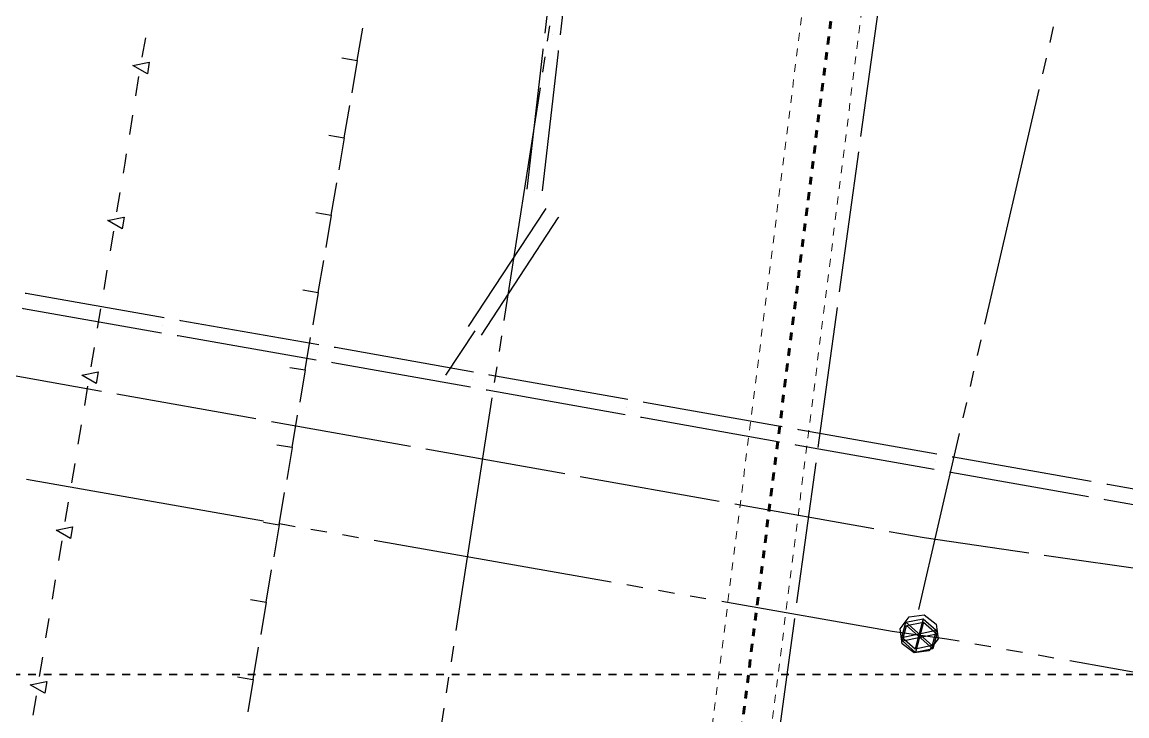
# Model space of a CAD drawing. Header units: metres. Extents: x -1160 to -1077, y 3 to 562.
# Drawn here: x -1131.47 to -1117.39, y 527.28 to 536.12 of the extents above; entities that cross this region are included whole.
import ezdxf

# ---------------------------------------------------------------- set-up
doc = ezdxf.new("R2010")
doc.units = ezdxf.units.M
for name, pattern in [('Center', [0.03175, 0.00635, -0.004763, 0.015875, -0.004763]), ('ControlLine', [0.02, 0.0125, -0.0025, 0.0025, -0.0025]), ('JacobsDash', [0.0045, 0.003, -0.0015])]:
    doc.linetypes.add(name, pattern=pattern)
doc.layers.add('A-DETL', color=7, linetype='Continuous', lineweight=13)

# ---------------------------------------------------------------- blocks, each defined once
blk = doc.blocks.new('T2DPAA-T2D-PWA-SU-M2D-000003_250_dwg-40806560-DRG-2873041 - PILE LAYOUT')
at = {"color": 151, "lineweight": 25, "true_color": 0xa3b9ff}
for p, q in [((-191.351, 1096.957), (-191.2, 1095.163)), ((-191.184, 1094.964), (-191.034, 1093.17)), ((-191.017, 1092.971), (-190.867, 1091.177)), ((-190.85, 1090.978), (-190.7, 1089.184)), ((-190.683, 1088.985), (-190.533, 1087.191)), ((-190.516, 1086.991), (-190.366, 1085.198)), ((-190.133, 1083.01), (-189.925, 1081.222))]:
    blk.add_line(p, q, dxfattribs=at)
at = {"color": 253, "lineweight": 25, "true_color": 0xa3d0a3}
for p, q in [((-192.53, 1095.799), (-192.267, 1092.742)), ((-192.249, 1092.538), (-192.232, 1092.334)), ((-192.214, 1092.131), (-192.196, 1091.927)), ((-192.179, 1091.723), (-192.161, 1091.519)), ((-192.144, 1091.315), (-191.881, 1088.258)), ((-191.863, 1088.055), (-191.846, 1087.851)), ((-191.828, 1087.647), (-191.811, 1087.443)), ((-191.793, 1087.239), (-191.776, 1087.036)), ((-187.483, 1084.498), (-184.417, 1084.597)), ((-184.212, 1084.604), (-184.008, 1084.61)), ((-183.803, 1084.617), (-183.599, 1084.623)), ((-191.212, 1084.378), (-188.915, 1084.452)), ((-188.71, 1084.459), (-188.506, 1084.465)), ((-188.301, 1084.472), (-188.097, 1084.479)), ((-187.892, 1084.485), (-187.688, 1084.492)), ((-191.452, 1083.574), (-191.435, 1083.37)), ((-191.417, 1083.166), (-191.4, 1082.962)), ((-191.383, 1082.759), (-191.365, 1082.555)), ((-191.348, 1082.351), (-191.088, 1079.294))]:
    blk.add_line(p, q, dxfattribs=at)
at = {"color": 21, "lineweight": 25, "true_color": 0xdea3a3}
for p, q in [((-186.954, 1095.754), (-186.704, 1095.771)), ((-187.949, 1095.655), (-187.7, 1095.68)), ((-187.451, 1095.706), (-187.203, 1095.731)), ((-189.94, 1095.464), (-189.691, 1095.487)), ((-189.442, 1095.511), (-189.193, 1095.535)), ((-188.944, 1095.558), (-188.695, 1095.582)), ((-191.433, 1095.322), (-191.184, 1095.346)), ((-190.935, 1095.369), (-190.686, 1095.393)), ((-190.437, 1095.417), (-190.188, 1095.44)), ((-192.926, 1095.181), (-192.677, 1095.204)), ((-192.428, 1095.228), (-192.18, 1095.251)), ((-191.931, 1095.275), (-191.682, 1095.299)), ((-194.42, 1095.039), (-194.171, 1095.063)), ((-193.922, 1095.086), (-193.673, 1095.11)), ((-193.424, 1095.133), (-193.175, 1095.157)), ((-195.415, 1094.945), (-195.166, 1094.968)), ((-194.917, 1094.992), (-194.668, 1095.015))]:
    blk.add_line(p, q, dxfattribs=at)
at = {"color": 9, "lineweight": 25, "true_color": 0xd0a3d0}
for p, q in [((-190.191, 1094.62), (-190.191, 1094.62)), ((-190.019, 1092.628), (-190.019, 1092.628)), ((-189.876, 1090.971), (-189.235, 1090.758)), ((-185.327, 1090.771), (-185.327, 1090.771)), ((-189.847, 1090.635), (-189.847, 1090.635)), ((-187.306, 1090.483), (-187.306, 1090.483)), ((-189.679, 1088.642), (-189.679, 1088.642)), ((-189.51, 1086.649), (-189.51, 1086.649)), ((-189.341, 1084.656), (-189.341, 1084.656)), ((-189.173, 1082.663), (-189.173, 1082.663))]:
    blk.add_line(p, q, dxfattribs=at)
at = {"color": 41, "lineweight": 25, "true_color": 0xffd0a3}
for p, q in [((-186.291, 1093.093), (-185.876, 1093.132)), ((-187.286, 1093), (-186.872, 1093.039)), ((-189.278, 1092.815), (-188.863, 1092.853)), ((-188.282, 1092.907), (-187.867, 1092.946)), ((-191.269, 1092.629), (-190.854, 1092.668)), ((-190.273, 1092.722), (-189.858, 1092.761)), ((-192.265, 1092.537), (-191.85, 1092.575)), ((-194.256, 1092.351), (-193.841, 1092.39)), ((-193.26, 1092.444), (-192.845, 1092.482))]:
    blk.add_line(p, q, dxfattribs=at)
at = {"color": 9, "lineweight": 25, "true_color": 0xd0d0a3}
for p, q in [((-189.012, 1090.431), (-186.028, 1090.748)), ((-185.83, 1090.77), (-185.631, 1090.791)), ((-185.432, 1090.812), (-185.233, 1090.833)), ((-192.989, 1090.008), (-190.006, 1090.326)), ((-189.807, 1090.347), (-189.608, 1090.368)), ((-189.409, 1090.389), (-189.211, 1090.41)), ((-196.967, 1089.586), (-193.984, 1089.903)), ((-193.785, 1089.924), (-193.586, 1089.945)), ((-193.387, 1089.966), (-193.188, 1089.987))]:
    blk.add_line(p, q, dxfattribs=at)
at = {"color": 7, "lineweight": 25, "true_color": 0xffd0f3}
for p, q in [((-185.577, 1086.639), (-183.791, 1086.86)), ((-187.562, 1086.393), (-185.776, 1086.614)), ((-189.547, 1086.147), (-187.761, 1086.368)), ((-191.532, 1085.901), (-189.745, 1086.122)), ((-193.517, 1085.655), (-191.73, 1085.876))]:
    blk.add_line(p, q, dxfattribs=at)
at = {"color": 253, "lineweight": 25, "true_color": 0xa3d9a3}
for p, q in [((-191.653, 1084.478), (-191.453, 1084.478)), ((-191.613, 1084.495), (-191.413, 1084.495)), ((-191.653, 1084.078), (-191.753, 1084.278)), ((-191.613, 1084.095), (-191.713, 1084.295))]:
    blk.add_line(p, q, dxfattribs=at)
at = {"color": 9, "lineweight": 25, "true_color": 0xd0a3d0, "flags": 128}
for points in [[(-190.289, 1094.612), (-190.442, 1096.391), (-190.443, 1096.405)], [(-190.092, 1094.629), (-190.246, 1096.408), (-190.247, 1096.422)], [(-190.117, 1092.619), (-190.27, 1094.398), (-190.271, 1094.413)], [(-189.921, 1092.636), (-190.074, 1094.415), (-190.075, 1094.429)], [(-189.945, 1090.627), (-190.096, 1092.406), (-190.097, 1092.42)], [(-189.749, 1090.643), (-189.9, 1092.423), (-189.901, 1092.437)], [(-185.341, 1090.869), (-183.574, 1091.126), (-183.56, 1091.128)], [(-189.204, 1090.851), (-187.51, 1090.287), (-187.497, 1090.283)], [(-187.32, 1090.581), (-185.553, 1090.838), (-185.539, 1090.84)], [(-185.313, 1090.674), (-183.546, 1090.931), (-183.532, 1090.933)], [(-189.267, 1090.664), (-187.572, 1090.101), (-187.559, 1090.096)], [(-187.292, 1090.386), (-185.525, 1090.643), (-185.511, 1090.645)], [(-189.777, 1088.634), (-189.927, 1090.413), (-189.928, 1090.427)], [(-189.581, 1088.651), (-189.731, 1090.43), (-189.732, 1090.444)], [(-189.412, 1086.658), (-189.563, 1088.437), (-189.564, 1088.451)], [(-189.608, 1086.641), (-189.759, 1088.42), (-189.76, 1088.434)], [(-189.44, 1084.648), (-189.59, 1086.427), (-189.591, 1086.441)], [(-189.243, 1084.665), (-189.394, 1086.444), (-189.395, 1086.458)], [(-189.271, 1082.655), (-189.421, 1084.434), (-189.423, 1084.449)], [(-189.075, 1082.672), (-189.225, 1084.451), (-189.227, 1084.465)], [(-189.102, 1080.662), (-189.253, 1082.442), (-189.254, 1082.456)], [(-188.906, 1080.679), (-189.057, 1082.458), (-189.058, 1082.472)]]:
    blk.add_lwpolyline(points, dxfattribs=at)
at = {"color": 21, "lineweight": 25, "true_color": 0xdea3a3, "flags": 128}
for points in [[(-187.143, 1095.636), (-187.088, 1095.841), (-187.088, 1095.843), (-186.994, 1095.653), (-186.994, 1095.652)], [(-189.134, 1095.44), (-189.078, 1095.644), (-189.078, 1095.646), (-188.985, 1095.455), (-188.984, 1095.454)], [(-191.125, 1095.251), (-191.069, 1095.456), (-191.069, 1095.457), (-190.976, 1095.267), (-190.975, 1095.265)], [(-193.116, 1095.062), (-193.06, 1095.267), (-193.06, 1095.268), (-192.967, 1095.078), (-192.967, 1095.076)], [(-195.107, 1094.873), (-195.051, 1095.078), (-195.051, 1095.08), (-194.958, 1094.889), (-194.958, 1094.887)]]:
    blk.add_lwpolyline(points, close=True, dxfattribs=at)
blk.add_lwpolyline([(-188.446, 1095.605), (-188.318, 1095.618), (-188.198, 1095.63)], dxfattribs=at)
at = {"color": 41, "lineweight": 25, "true_color": 0xffd0a3, "flags": 128}
for points in [[(-186.309, 1093.292), (-186.291, 1093.094), (-186.291, 1093.093), (-186.706, 1093.054)], [(-188.301, 1093.107), (-188.282, 1092.909), (-188.282, 1092.907), (-188.697, 1092.869)], [(-187.305, 1093.199), (-187.287, 1093.002), (-187.286, 1093), (-187.701, 1092.962)], [(-189.296, 1093.014), (-189.278, 1092.816), (-189.278, 1092.815), (-189.693, 1092.776)], [(-191.287, 1092.828), (-191.269, 1092.631), (-191.269, 1092.629), (-191.684, 1092.591)], [(-190.292, 1092.921), (-190.273, 1092.724), (-190.273, 1092.722), (-190.688, 1092.683)], [(-192.283, 1092.736), (-192.265, 1092.538), (-192.265, 1092.537), (-192.679, 1092.498)], [(-194.274, 1092.55), (-194.256, 1092.353), (-194.256, 1092.351), (-194.671, 1092.312)], [(-193.279, 1092.643), (-193.26, 1092.445), (-193.26, 1092.444), (-193.675, 1092.405)]]:
    blk.add_lwpolyline(points, dxfattribs=at)
at = {"color": 253, "lineweight": 25, "true_color": 0xa3d0a3, "flags": 128}
blk.add_lwpolyline([(-191.758, 1086.832), (-191.569, 1084.637), (-191.483, 1083.938), (-191.469, 1083.778)], dxfattribs=at)
at = {"color": 151, "lineweight": 25, "true_color": 0xa3b9ff, "flags": 128}
blk.add_lwpolyline([(-190.349, 1084.998), (-190.312, 1084.548), (-190.156, 1083.209)], dxfattribs=at)
at = {"color": 253, "lineweight": 25, "true_color": 0xa3d9a3, "flags": 128}
blk.add_lwpolyline([(-191.513, 1084.545), (-191.336, 1084.471), (-191.263, 1084.295), (-191.336, 1084.118), (-191.513, 1084.045), (-191.69, 1084.118), (-191.763, 1084.295), (-191.69, 1084.471)], close=True, dxfattribs=at)
for points in [[(-191.353, 1084.278), (-191.553, 1084.278), (-191.753, 1084.278), (-191.653, 1084.478), (-191.453, 1084.078), (-191.653, 1084.078), (-191.453, 1084.478), (-191.353, 1084.278), (-191.453, 1084.078)], [(-191.313, 1084.295), (-191.513, 1084.295), (-191.713, 1084.295), (-191.613, 1084.495), (-191.413, 1084.095), (-191.613, 1084.095), (-191.413, 1084.495), (-191.313, 1084.295), (-191.413, 1084.095)]]:
    blk.add_lwpolyline(points, dxfattribs=at)
blk = doc.blocks.new('T2DPAA-T2D-PWA-SU-M2D-000001_ExistingUtilities_rvt-1-DRG-2873041 - PILE LAYOUT')
at = {"color": 254, "lineweight": 25, "true_color": 0xd0d0d0, "rotation": 75.11694444444437}
blk.add_blockref('T2DPAA-T2D-PWA-SU-M2D-000003_250_dwg-40806560-DRG-2873041 - PILE LAYOUT', (-22.928, 434.912), dxfattribs=at)
blk = doc.blocks.new('T2DPAA-T2D-C3S-RS-M3D-100334_rvt-1-DRG-2873041 - PILE LAYOUT')
at = {"layer": 'A-DETL', "color": 151, "linetype": 'ControlLine', "lineweight": 35, "true_color": 0x88c3ff}
blk.add_line((-1149.795, 527.804), (-1090.824, 527.804), dxfattribs=at)

msp = doc.modelspace()

# ---------------------------------------------------------------- linework, layer by layer
at = {"layer": 'A-DETL', "color": 164, "linetype": 'JacobsDash', "lineweight": 9, "true_color": 0x002699}
for p, q in [((-1121.2357, 538.5582), (-1125.6833, 503.2401)), ((-1120.4926, 538.4566), (-1124.9273, 503.2401))]:
    msp.add_line(p, q, dxfattribs=at)
at = {"layer": 'A-DETL', "color": 164, "linetype": 'Center', "lineweight": 60, "true_color": 0x002699}
msp.add_line((-1120.8636, 538.5114), (-1125.3053, 503.2401), dxfattribs=at)

# ---------------------------------------------------------------- block references
at = {"lineweight": 5}
for name in ['T2DPAA-T2D-C3S-RS-M3D-100334_rvt-1-DRG-2873041 - PILE LAYOUT', 'T2DPAA-T2D-PWA-SU-M2D-000001_ExistingUtilities_rvt-1-DRG-2873041 - PILE LAYOUT']:
    msp.add_blockref(name, (0, 0), dxfattribs=at)

doc.saveas('drawing.dxf')
